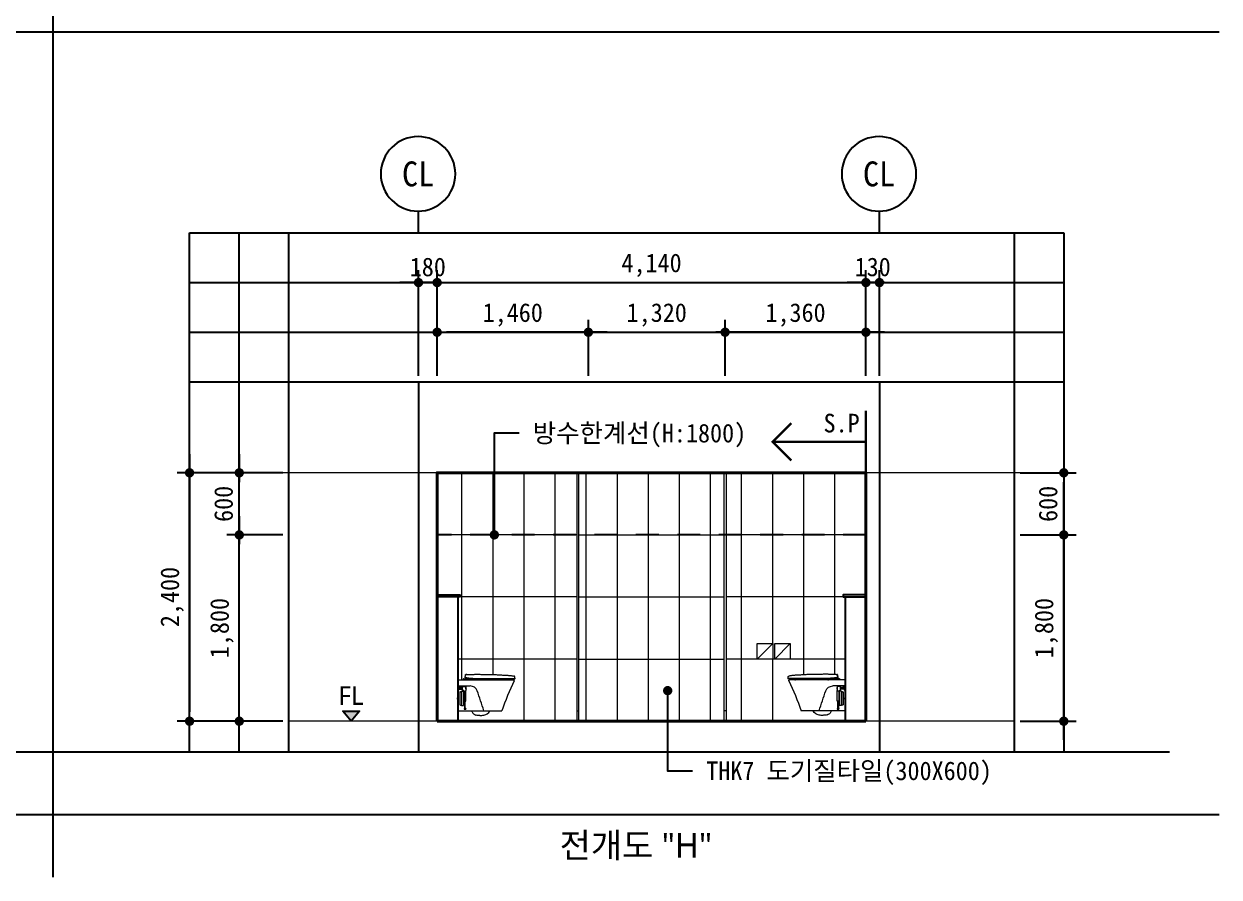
# Model space of a CAD drawing. Header units: millimetres. Extents: x -423835 to -174325, y -1379898 to -1311126.
# Drawn here: x -240090 to -228550, y -1379898 to -1371655 of the extents above; entities that cross this region are included whole.
import ezdxf
from ezdxf.enums import TextEntityAlignment as Align

# ---------------------------------------------------------------- set-up
doc = ezdxf.new("R2010")
doc.units = ezdxf.units.MM
doc.header["$LTSCALE"] = 100
doc.header["$MEASUREMENT"] = 0
doc.header["$PDSIZE"] = -10
doc.linetypes.add('HID', pattern=[2, 1.1, -0.9])
doc.layers.get('0').update_dxf_attribs({"linetype": 'CONTINUOUS'})
doc.layers.get('Defpoints').update_dxf_attribs({"color": 153, "linetype": 'CONTINUOUS'})
for name, color, linetype, lineweight in [('A-AXIS-BUBL', 7, 'CONTINUOUS', 25), ('A-ELEV-LIN1', 2, 'CONTINUOUS', 40), ('A-FLXM-SANI', 6, 'CONTINUOUS', 20), ('A-MKXS-TEXT1', 3, 'CONTINUOUS', 25), ('A-WAXK-PATT', 8, 'CONTINUOUS', 18), ('A-WAXM-CUBI', 6, 'CONTINUOUS', 20), ('A-XXXX-FIN2', 6, 'CONTINUOUS', 20), ('A-XXXX-SYMB', 7, 'CONTINUOUS', 25), ('A-XXXX-TXT2', 3, 'CONTINUOUS', 25)]:
    doc.layers.add(name, color=color, linetype=linetype, lineweight=lineweight)
for name, color, linetype in [('A-DIMS', 7, 'CONTINUOUS'), ('A-MKXS-LEAD', 7, 'CONTINUOUS'), ('AA-AXIS-LINE-1', 1, 'CONTINUOUS'), ('AA-ELE-2', 3, 'CONTINUOUS'), ('IN-F-PAT', 8, 'CONTINUOUS'), ('IN-TEXT-FIN', 3, 'CONTINUOUS'), ('방수', 7, 'HID')]:
    doc.layers.add(name, color=color, linetype=linetype)
doc.layers.add('A-XXXX-NPLT', color=144, linetype='CONTINUOUS', lineweight=0, plot=False)
doc.styles.add('HY울릉도L', font='')
doc.styles.add('돋움체', font='')
doc.styles.add('맑은 고딕', font='malgun.ttf')
doc.styles.add('맑은고딕', font='malgun.ttf')
doc.styles.add('유형1', font='H2GTRM.TTF', dxfattribs={"width": 0.8, "height": 8})
doc.styles.get('HY울릉도L').set_extended_font_data('HYwulM')
doc.styles.get('돋움체').set_extended_font_data('DotumChe')
doc.dimstyles.new('CDIM', dxfattribs={"dimtxt": 3, "dimasz": 1.5, "dimexe": 2, "dimexo": 1, "dimgap": 1, "dimtad": 1, "dimdec": 0, "dimrnd": 0.5, "dimzin": 0, "dimdsep": 32, "dimlunit": 6, "dimtxsty": 'HY울릉도L', "dimblk1": '_CIDOT', "dimblk2": '_CIDOT', "dimsah": 1, "dimcen": 5.5, "dimclrd": 2, "dimclre": 2, "dimclrt": 7, "dimadec": 0, "dimazin": 0, "dimtfac": 1, "dimtdec": 0, "dimtix": 1, "dimtmove": 2, "dimatfit": 1, "dimldrblk": '_CIDOT', "dimfxl": 1, "dimtolj": 1, "dimtzin": 0, "dimlwd": -1, "dimarcsym": 0})

# ---------------------------------------------------------------- blocks, each defined once
blk = doc.blocks.new('A$C028158C4')
at = {"layer": 'A-AXIS-BUBL', "ltscale": 0.2}
blk.add_line((0, 0), (0, 175.2), dxfattribs=at)
blk.add_circle((2.9, 475.4), 300.3, dxfattribs=at)
blk = doc.blocks.new('_CIDOT')
at = {"color": 0, "linetype": 'ByBlock'}
blk.add_line((2, 0), (-1, 0), dxfattribs=at)
at = {"color": 0, "linetype": 'ByBlock', "const_width": 0.5}
blk.add_lwpolyline([(-0.25, 0, 1), (0.25, 0, 1)], format="xyb", close=True, dxfattribs=at)
blk = doc.blocks.new('*D758')
at = {"layer": 'A-DIMS', "lineweight": -2, "transparency": 16777216}
for p, q in [((-237590, -1375992), (-238610, -1375992)), ((-237590, -1378392), (-238610, -1378392))]:
    blk.add_line(p, q, dxfattribs=at)
at = {"layer": 'A-DIMS', "transparency": 16777216}
blk.add_line((-238490, -1376082), (-238490, -1378302), dxfattribs=at)
at = {"layer": 'Defpoints', "color": 0, "transparency": 16777216}
for p in [(-237530, -1375992), (-238490, -1378392), (-237530, -1378392)]:
    blk.add_point(p, dxfattribs=at)
at = {"layer": 'A-DIMS', "transparency": 16777216, "xscale": 90, "yscale": 90, "zscale": 90}
for p, rotation in [((-238490, -1375992), 90), ((-238490, -1378392), 270)]:
    blk.add_blockref('_CIDOT', p, dxfattribs=dict(at, rotation=rotation))
at = {"layer": 'A-DIMS', "color": 3, "transparency": 16777216, "insert": (-238658, -1377192), "char_height": 180, "attachment_point": 5, "rotation": 90, "style": '돋움체'}
blk.add_mtext('\\A1;2,400', dxfattribs=at)
blk = doc.blocks.new('*D759')
at = {"layer": 'A-DIMS', "lineweight": -2, "transparency": 16777216}
for p, q in [((-230470, -1376592), (-229930, -1376592)), ((-230470, -1378392), (-229930, -1378392))]:
    blk.add_line(p, q, dxfattribs=at)
at = {"layer": 'A-DIMS', "transparency": 16777216}
blk.add_line((-230050, -1378302), (-230050, -1376682), dxfattribs=at)
at = {"layer": 'Defpoints', "color": 0, "transparency": 16777216}
for p in [(-230530, -1376592), (-230050, -1376592), (-230530, -1378392)]:
    blk.add_point(p, dxfattribs=at)
at = {"layer": 'A-DIMS', "transparency": 16777216, "xscale": 90, "yscale": 90, "zscale": 90}
for p, rotation in [((-230050, -1376592), 90), ((-230050, -1378392), 270)]:
    blk.add_blockref('_CIDOT', p, dxfattribs=dict(at, rotation=rotation))
at = {"layer": 'A-DIMS', "color": 3, "transparency": 16777216, "insert": (-230218, -1377492), "char_height": 180, "attachment_point": 5, "rotation": 90, "style": '돋움체'}
blk.add_mtext('\\A1;1,800', dxfattribs=at)
blk = doc.blocks.new('*D760')
at = {"layer": 'A-DIMS', "lineweight": -2, "transparency": 16777216}
for p, q in [((-230470, -1375992), (-229930, -1375992)), ((-230470, -1376592), (-229930, -1376592))]:
    blk.add_line(p, q, dxfattribs=at)
at = {"layer": 'A-DIMS', "transparency": 16777216}
blk.add_line((-230050, -1376502), (-230050, -1376082), dxfattribs=at)
at = {"layer": 'Defpoints', "color": 0, "transparency": 16777216}
for p in [(-230530, -1375992), (-230050, -1375992), (-230530, -1376592)]:
    blk.add_point(p, dxfattribs=at)
at = {"layer": 'A-DIMS', "transparency": 16777216, "xscale": 90, "yscale": 90, "zscale": 90}
for p, rotation in [((-230050, -1375992), 90), ((-230050, -1376592), 270)]:
    blk.add_blockref('_CIDOT', p, dxfattribs=dict(at, rotation=rotation))
at = {"layer": 'A-DIMS', "color": 3, "transparency": 16777216, "insert": (-230201, -1376292), "char_height": 180, "attachment_point": 5, "rotation": 90, "style": '돋움체'}
blk.add_mtext('\\A1;600', dxfattribs=at)
blk = doc.blocks.new('*D761')
at = {"layer": 'A-DIMS', "lineweight": -2, "transparency": 16777216}
for p, q in [((-237590, -1376592), (-238130, -1376592)), ((-237590, -1378392), (-238130, -1378392))]:
    blk.add_line(p, q, dxfattribs=at)
at = {"layer": 'A-DIMS', "transparency": 16777216}
blk.add_line((-238010, -1378302), (-238010, -1376682), dxfattribs=at)
at = {"layer": 'Defpoints', "color": 0, "transparency": 16777216}
for p in [(-238010, -1376592), (-237530, -1376592), (-237530, -1378392)]:
    blk.add_point(p, dxfattribs=at)
at = {"layer": 'A-DIMS', "transparency": 16777216, "xscale": 90, "yscale": 90, "zscale": 90}
for p, rotation in [((-238010, -1376592), 90), ((-238010, -1378392), 270)]:
    blk.add_blockref('_CIDOT', p, dxfattribs=dict(at, rotation=rotation))
at = {"layer": 'A-DIMS', "color": 3, "transparency": 16777216, "insert": (-238178, -1377492), "char_height": 180, "attachment_point": 5, "rotation": 90, "style": '돋움체'}
blk.add_mtext('\\A1;1,800', dxfattribs=at)
blk = doc.blocks.new('*D762')
at = {"layer": 'A-DIMS', "lineweight": -2, "transparency": 16777216}
for p, q in [((-237590, -1375992), (-238130, -1375992)), ((-237590, -1376592), (-238130, -1376592))]:
    blk.add_line(p, q, dxfattribs=at)
at = {"layer": 'A-DIMS', "transparency": 16777216}
blk.add_line((-238010, -1376502), (-238010, -1376082), dxfattribs=at)
at = {"layer": 'Defpoints', "color": 0, "transparency": 16777216}
for p in [(-238010, -1375992), (-237530, -1375992), (-237530, -1376592)]:
    blk.add_point(p, dxfattribs=at)
at = {"layer": 'A-DIMS', "transparency": 16777216, "xscale": 90, "yscale": 90, "zscale": 90}
for p, rotation in [((-238010, -1375992), 90), ((-238010, -1376592), 270)]:
    blk.add_blockref('_CIDOT', p, dxfattribs=dict(at, rotation=rotation))
at = {"layer": 'A-DIMS', "color": 3, "transparency": 16777216, "insert": (-238161, -1376292), "char_height": 180, "attachment_point": 5, "rotation": 90, "style": '돋움체'}
blk.add_mtext('\\A1;600', dxfattribs=at)
blk = doc.blocks.new('*D763')
at = {"layer": 'A-DIMS', "lineweight": -2, "transparency": 16777216}
for p, q in [((-236100, -1375054), (-236100, -1374034)), ((-231960, -1375054), (-231960, -1374034))]:
    blk.add_line(p, q, dxfattribs=at)
at = {"layer": 'A-DIMS', "transparency": 16777216}
blk.add_line((-236010, -1374154), (-232050, -1374154), dxfattribs=at)
at = {"layer": 'Defpoints', "color": 0, "transparency": 16777216}
for p in [(-231960, -1374154), (-236100, -1375114), (-231960, -1375114)]:
    blk.add_point(p, dxfattribs=at)
at = {"layer": 'A-DIMS', "transparency": 16777216, "xscale": 90, "yscale": 90, "zscale": 90, "rotation": 180}
blk.add_blockref('_CIDOT', (-236100, -1374154), dxfattribs=at)
at = {"layer": 'A-DIMS', "transparency": 16777216, "xscale": 90, "yscale": 90, "zscale": 90}
blk.add_blockref('_CIDOT', (-231960, -1374154), dxfattribs=at)
at = {"layer": 'A-DIMS', "color": 3, "transparency": 16777216, "insert": (-234030, -1373987), "char_height": 180, "attachment_point": 5, "style": '돋움체'}
blk.add_mtext('\\A1;4,140', dxfattribs=at)
blk = doc.blocks.new('*D764')
at = {"layer": 'A-DIMS', "lineweight": -2, "transparency": 16777216}
for p, q in [((-236280, -1375054), (-236280, -1374034)), ((-236100, -1375054), (-236100, -1374034))]:
    blk.add_line(p, q, dxfattribs=at)
at = {"layer": 'A-DIMS', "transparency": 16777216}
for p, q in [((-236370, -1374154), (-236460, -1374154)), ((-236280, -1374154), (-236100, -1374154)), ((-236010, -1374154), (-235920, -1374154))]:
    blk.add_line(p, q, dxfattribs=at)
at = {"layer": 'Defpoints', "color": 0, "transparency": 16777216}
for p in [(-236100, -1374154), (-236280, -1375114), (-236100, -1375114)]:
    blk.add_point(p, dxfattribs=at)
at = {"layer": 'A-DIMS', "transparency": 16777216, "xscale": 90, "yscale": 90, "zscale": 90}
blk.add_blockref('_CIDOT', (-236280, -1374154), dxfattribs=at)
at = {"layer": 'A-DIMS', "transparency": 16777216, "xscale": 90, "yscale": 90, "zscale": 90, "rotation": 180}
blk.add_blockref('_CIDOT', (-236100, -1374154), dxfattribs=at)
at = {"layer": 'A-DIMS', "color": 3, "transparency": 16777216, "insert": (-236190, -1374004), "char_height": 180, "attachment_point": 5, "style": '돋움체'}
blk.add_mtext('\\A1;180', dxfattribs=at)
blk = doc.blocks.new('*D765')
at = {"layer": 'A-DIMS', "lineweight": -2, "transparency": 16777216}
for p, q in [((-231960, -1375054), (-231960, -1374034)), ((-231830, -1375054), (-231830, -1374034))]:
    blk.add_line(p, q, dxfattribs=at)
at = {"layer": 'A-DIMS', "transparency": 16777216}
for p, q in [((-232050, -1374154), (-232140, -1374154)), ((-231960, -1374154), (-231830, -1374154)), ((-231740, -1374154), (-231650, -1374154))]:
    blk.add_line(p, q, dxfattribs=at)
at = {"layer": 'Defpoints', "color": 0, "transparency": 16777216}
for p in [(-231830, -1374154), (-231960, -1375114), (-231830, -1375114)]:
    blk.add_point(p, dxfattribs=at)
at = {"layer": 'A-DIMS', "transparency": 16777216, "xscale": 90, "yscale": 90, "zscale": 90}
blk.add_blockref('_CIDOT', (-231960, -1374154), dxfattribs=at)
at = {"layer": 'A-DIMS', "transparency": 16777216, "xscale": 90, "yscale": 90, "zscale": 90, "rotation": 180}
blk.add_blockref('_CIDOT', (-231830, -1374154), dxfattribs=at)
at = {"layer": 'A-DIMS', "color": 3, "transparency": 16777216, "insert": (-231895, -1374004), "char_height": 180, "attachment_point": 5, "style": '돋움체'}
blk.add_mtext('\\A1;130', dxfattribs=at)
blk = doc.blocks.new('위생기구2')
at = {"layer": 'A-FLXM-SANI'}
for p, q in [((200, 393), (200, 110)), ((207, 400), (738, 400)), ((252, 407), (252, 400)), ((252, 400), (297, 400)), ((254, 409), (281, 409)), ((270, 425), (270, 426)), ((270, 423), (270, 422)), ((281, 411), (281, 409)), ((281, 409), (294, 409)), ((289, 409), (289, 411)), ((291, 412), (299, 412)), ((297, 400), (297, 407)), ((305, 411), (302, 411)), ((367, 400), (364, 400)), ((684, 400), (680, 400)), ((744, 405), (741, 405)), ((748, 410), (750, 410)), ((752, 411), (749, 432)), ((207, 339), (200, 340)), ((200, 340), (320, 340)), ((207, 301), (200, 301)), ((206, 331), (206, 335)), ((206, 311), (206, 329)), ((206, 309), (206, 305)), ((209, 338), (208, 338)), ((208, 336), (208, 338)), ((208, 336), (208, 334)), ((208, 304), (208, 306)), ((208, 304), (208, 303)), ((209, 303), (208, 303)), ((209, 331), (209, 338)), ((209, 337), (209, 303)), ((239, 330), (209, 333)), ((209, 329), (209, 323)), ((209, 323), (209, 317)), ((209, 317), (209, 323)), ((209, 317), (209, 311)), ((209, 307), (239, 310)), ((209, 309), (209, 303)), ((230, 328), (216, 328)), ((216, 326), (216, 328)), ((216, 312), (216, 314)), ((216, 312), (230, 312)), ((218, 277), (218, 163)), ((226, 285), (235, 285)), ((235, 288), (235, 152)), ((235, 263), (235, 177)), ((237, 290), (253, 290)), ((244, 330), (239, 330)), ((239, 330), (239, 327)), ((239, 327), (239, 313)), ((239, 313), (239, 310)), ((239, 310), (244, 310)), ((244, 297), (244, 335)), ((244, 335), (277, 335)), ((258, 297), (244, 297)), ((255, 288), (255, 152)), ((258, 297), (258, 293)), ((258, 293), (258, 291)), ((258, 291), (279, 291)), ((261, 291), (261, 193)), ((261, 291), (262, 291)), ((262, 291), (279, 291)), ((274, 291), (276, 291)), ((276, 193), (276, 291)), ((277, 335), (277, 328)), ((277, 328), (277, 297)), ((279, 326), (277, 327)), ((277, 313), (279, 315)), ((277, 312), (281, 312)), ((281, 309), (277, 309)), ((279, 297), (277, 297)), ((277, 297), (277, 297)), ((279, 315), (279, 326)), ((279, 291), (279, 297)), ((281, 312), (281, 311)), ((281, 312), (281, 312)), ((281, 311), (281, 309)), ((226, 155), (235, 155)), ((237, 150), (253, 150)), ((261, 193), (276, 193)), ((261, 121), (261, 121)), ((261, 121), (261, 116)), ((261, 121), (264, 121)), ((261, 116), (262, 115)), ((264, 193), (264, 121)), ((264, 121), (264, 116)), ((264, 121), (264, 121)), ((265, 121), (264, 121)), ((265, 121), (271, 121)), ((271, 121), (272, 121)), ((271, 121), (271, 116)), ((271, 121), (271, 121)), ((272, 121), (271, 121)), ((272, 121), (272, 193)), ((272, 121), (275, 121)), ((274, 115), (275, 116)), ((275, 121), (276, 121)), ((276, 121), (275, 121)), ((275, 121), (275, 121)), ((276, 116), (275, 116)), ((276, 121), (276, 116)), ((210, 100), (625, 100)), ((268, 115), (262, 115)), ((274, 115), (268, 115)), ((413, 55), (411, 57))]:
    blk.add_line(p, q, dxfattribs=at)
for centre, radius, start, end in [((207, 393), 7, 90, 180), ((254, 407), 2.5, 90, 180), ((285, 426), 15.1, 160.0217, 178.601), ((406, 394), 142, 157.467, 158.0475), ((294, 407), 2.5, 360, 90), ((348, 603), 195, 261.3311, 263.4426), ((430, 412), 10.7, 209.672, 269.0693), ((436, 412), 10.7, 269.4901, 330.8234), ((599, 411), 10.6, 204.0641, 270.1585), ((609, 411), 10.5, 269.9944, 335.5834), ((3455, -895), 3000, 154.6385, 160.6304), ((738, 393), 7, 334.6385, 90), ((207, 337), 2, 0, 83.6598), ((207, 303), 2, 276.3402, 0), ((226, 277), 8, 90, 180), ((237, 288), 2, 90, 180), ((253, 288), 2, 0, 90), ((320, 269), 71, 19.9807, 90), ((-2432, -732), 3000, 16.0982, 19.9807), ((226, 163), 8, 180, 270), ((237, 152), 2, 180, 270), ((253, 152), 2, 270, 0), ((210, 110), 10, 180, 270), ((-24, -60), 392, 22.3191, 24.0258), ((383, 107), 48, 202.3191, 260.4462), ((413, 285), 228, 260.4462, 269.4914), ((413, 285), 230, 270, 279.4889), ((438, 137), 80, 279.4889, 332.4106)]:
    blk.add_arc(centre, radius, start, end, dxfattribs=at)
for centre, major_axis, start_param, end_param in [((292, 320), (297, -12), 1.857424, 1.864448), ((273, 320), (297, 12), 1.788169, 1.798529), ((273, 320), (297, -12), 4.484656, 4.495016)]:
    blk.add_ellipse(centre, major_axis=major_axis, ratio=0.039223, start_param=start_param, end_param=end_param, dxfattribs=at)
at = {"layer": 'A-FLXM-SANI', "extrusion": (0, 0, -1)}
blk.add_ellipse((292, 320), major_axis=(297, 12), ratio=0.039223, start_param=1.857424, end_param=1.864448, dxfattribs=at)
at = {"layer": 'A-FLXM-SANI'}
for points, degree in [([(270, 426), (270, 426)], 1), ([(270, 426), (270, 426), (270, 426), (270, 426)], 3), ([(270, 423), (270, 425)], 1), ([(271, 431), (271, 432)], 1), ([(271, 421), (271, 420)], 1), ([(272, 423), (272, 423)], 1), ([(281, 411), (280, 411), (280, 411), (279, 412)], 3), ([(279, 412), (279, 412)], 1), ([(288, 411), (289, 411)], 1), ([(289, 411), (289, 411)], 1), ([(312, 411), (311, 411)], 1), ([(316, 410), (312, 411)], 1), ([(319, 410), (316, 410)], 1), ([(316, 410), (316, 410)], 1), ([(362, 402), (362, 402)], 1), ([(430, 401), (436, 401)], 1), ([(599, 400), (609, 400)], 1), ([(684, 400), (684, 400)], 1), ([(745, 406), (744, 410)], 1), ([(745, 406), (745, 406)], 1), ([(745, 406), (745, 406)], 1), ([(750, 410), (751, 410)], 1), ([(206, 331), (217, 329), (227, 328), (237, 327)], 3), ([(237, 313), (227, 312), (217, 311), (206, 309)], 3), ([(237, 328), (228, 329), (219, 330), (209, 331)], 3), ([(209, 326), (219, 326), (228, 326), (237, 325)], 3), ([(237, 315), (228, 314), (219, 314), (209, 314)], 3), ([(209, 309), (219, 310), (228, 311), (237, 312)], 3)]:
    blk.add_open_spline(points, degree=degree, dxfattribs=at)
for points, knots in [([(271, 419), (271, 420), (271, 421), (270, 422), (270, 423), (270, 423)], [0, 0, 0, 0, 0.3700529, 0.7019207, 1, 1, 1, 1]), ([(271, 432), (271, 433), (272, 435), (273, 438), (274, 440)], [0.3966766, 0.3966766, 0.3966766, 0.3966766, 0.4995125, 1, 1, 1, 1]), ([(272, 423), (271, 423), (271, 423), (271, 423), (271, 423), (271, 422), (271, 422), (271, 421), (271, 421)], [0, 0, 0, 0, 0.18459, 0.241902, 0.275569, 0.526076, 0.773628, 1, 1, 1, 1]), ([(279, 412), (278, 412), (277, 413), (275, 414), (273, 416), (273, 417), (272, 418), (271, 419), (271, 419)], [0, 0, 0, 0, 0.242171, 0.47985, 0.612089, 0.734275, 0.870447, 1, 1, 1, 1]), ([(272, 423), (272, 423), (273, 423), (274, 423), (275, 423), (276, 422), (278, 422), (279, 422), (280, 422), (282, 421), (283, 421), (284, 421), (286, 420), (289, 420), (293, 419), (297, 418), (301, 418), (306, 417), (311, 417), (316, 416), (320, 416), (323, 415), (324, 415)], [0, 0, 0, 0, 0.038415, 0.080237, 0.115789, 0.152261, 0.201926, 0.239706, 0.271286, 0.296594, 0.32824, 0.357618, 0.384708, 0.465477, 0.537704, 0.603102, 0.664392, 0.747724, 0.826007, 0.891661, 0.946891, 1, 1, 1, 1]), ([(274, 447), (274, 447), (274, 447), (274, 447), (274, 445), (274, 443), (274, 442), (274, 442)], [0, 0, 0, 0, 0.049989, 0.349324, 0.674373, 0.83719, 1, 1, 1, 1]), ([(274, 442), (274, 442), (274, 441), (274, 441), (274, 441), (274, 440), (274, 440), (274, 440)], [0, 0, 0, 0, 0.209175, 0.417993, 0.636294, 0.87499, 1, 1, 1, 1]), ([(274, 442), (274, 442), (274, 441), (274, 441), (274, 441), (274, 440), (274, 440), (274, 440)], [0, 0, 0, 0, 0.209176, 0.417993, 0.636294, 0.87499, 1, 1, 1, 1]), ([(275, 448), (275, 449), (275, 450), (276, 451), (278, 451), (279, 451), (279, 451)], [0, 0, 0, 0, 0.244555, 0.499864, 0.75521, 1, 1, 1, 1]), ([(288, 452), (285, 452), (283, 451), (280, 451), (279, 451)], [0, 0, 0, 0, 0.9020217, 1, 1, 1, 1]), ([(288, 452), (285, 452), (283, 451), (280, 451), (279, 451)], [0, 0, 0, 0, 0.901946, 1, 1, 1, 1]), ([(279, 451), (279, 451), (279, 451), (279, 451), (279, 451)], [0, 0, 0, 0, 0.73967, 1, 1, 1, 1]), ([(297, 417), (297, 417), (297, 417), (296, 416), (295, 414), (293, 413), (291, 412), (288, 411), (285, 411), (283, 411), (281, 411), (281, 411)], [0, 0, 0, 0, 0.008082, 0.1059935, 0.1997479, 0.2883577, 0.4410294, 0.5905053, 0.7354589, 0.8668734, 0.9107547, 0.9107547, 0.9107547, 0.9107547]), ([(288, 452), (293, 452), (305, 452), (326, 452), (347, 452), (365, 453), (380, 453), (396, 453), (414, 453), (435, 452), (457, 452), (479, 452), (500, 451), (521, 451), (542, 450), (561, 450), (579, 449), (597, 448), (614, 447), (631, 446), (645, 445), (659, 445), (672, 444), (684, 443), (695, 442), (705, 441), (716, 440), (726, 438), (735, 437), (742, 436), (745, 436)], [0, 0, 0, 0, 0.031422, 0.082545, 0.135293, 0.167494, 0.200707, 0.235679, 0.273433, 0.320822, 0.369329, 0.417284, 0.463993, 0.510638, 0.557261, 0.596443, 0.635577, 0.675542, 0.716978, 0.749622, 0.781551, 0.812031, 0.84033, 0.866341, 0.890645, 0.913919, 0.936311, 0.958008, 0.979178, 1, 1, 1, 1]), ([(289, 411), (290, 411), (292, 411), (295, 411), (299, 411), (301, 411), (302, 411)], [0, 0, 0, 0, 0.206278, 0.441134, 0.705629, 1, 1, 1, 1]), ([(299, 412), (299, 412), (300, 412), (301, 412), (301, 412), (302, 412), (302, 412)], [0, 0, 0, 0, 0.250658, 0.500976, 0.750737, 1, 1, 1, 1]), ([(302, 412), (302, 412), (302, 412), (304, 412), (307, 412), (309, 412), (310, 412)], [0, 0, 0, 0, 0.250004, 0.499997, 0.749999, 1, 1, 1, 1]), ([(305, 411), (305, 411), (306, 411), (307, 411), (309, 411), (310, 411), (311, 411)], [0, 0, 0, 0, 0.250079, 0.500138, 0.750106, 1, 1, 1, 1]), ([(310, 412), (311, 412), (313, 412), (314, 412), (315, 412)], [0, 0, 0, 0, 0.49988, 1, 1, 1, 1]), ([(315, 412), (317, 412), (320, 411), (324, 411), (330, 410), (335, 409), (342, 409), (348, 408), (356, 408), (364, 407), (372, 407), (381, 407), (386, 406), (389, 406)], [0, 0, 0, 0, 0.083561, 0.167103, 0.250634, 0.334156, 0.41767, 0.501175, 0.601354, 0.701533, 0.801194, 0.900597, 1, 1, 1, 1]), ([(324, 415), (330, 415), (343, 414), (362, 413), (382, 412), (401, 412), (420, 411), (433, 411), (440, 411)], [0, 0, 0, 0, 0.166639, 0.333309, 0.49999, 0.666698, 0.833429, 1, 1, 1, 1]), ([(326, 409), (327, 409), (328, 409), (330, 408), (332, 408), (334, 408), (336, 408), (338, 407), (340, 407), (342, 407), (344, 407), (345, 407), (346, 407), (346, 407)], [0, 0, 0, 0, 0.105908, 0.228731, 0.351693, 0.443407, 0.53485, 0.626107, 0.717264, 0.808407, 0.899623, 0.990998, 1, 1, 1, 1]), ([(346, 407), (347, 407), (349, 406), (352, 406), (355, 406), (357, 406), (359, 406), (360, 406), (361, 406)], [0, 0, 0, 0, 0.1920267, 0.4034846, 0.6148762, 0.7634617, 0.9121372, 0.9982444, 0.9982444, 0.9982444, 0.9982444]), ([(361, 406), (361, 405), (362, 404), (362, 403), (362, 402)], [0.1186763, 0.1186763, 0.1186763, 0.1186763, 0.3484213, 1, 1, 1, 1]), ([(364, 400), (364, 400), (364, 400), (363, 400), (362, 401), (362, 402), (362, 402), (362, 402)], [0, 0, 0, 0, 0.231192, 0.46999, 0.708788, 0.947586, 1, 1, 1, 1]), ([(367, 400), (367, 400), (367, 400), (367, 400), (368, 400), (368, 400), (369, 400), (370, 400), (372, 400), (374, 400), (376, 400), (378, 400), (380, 400), (383, 400), (387, 400), (390, 400), (394, 400), (398, 400), (401, 400), (404, 400), (407, 400), (411, 400), (414, 400), (418, 400), (423, 400), (428, 400), (434, 400), (439, 400), (444, 400), (449, 400), (455, 400), (460, 400), (465, 400), (471, 400), (476, 400), (480, 400), (485, 400), (489, 400), (494, 400), (499, 400), (504, 400), (509, 400), (515, 400), (522, 400), (528, 400), (536, 400), (543, 400), (550, 400), (557, 400), (563, 400), (568, 400), (572, 400), (574, 400), (577, 400), (580, 400), (582, 400), (585, 400), (589, 400), (593, 400), (596, 400), (600, 400), (604, 400), (607, 400), (610, 400), (613, 400), (615, 400), (618, 400), (620, 400), (623, 400), (625, 400), (627, 400), (629, 400), (632, 400), (634, 400), (637, 400), (639, 400), (641, 400), (644, 400), (646, 400), (649, 400), (652, 400), (656, 400), (659, 400), (662, 400), (666, 400), (669, 400), (673, 400), (677, 400), (679, 400), (680, 400), (680, 400)], [0, 0, 0, 0, 0.012089, 0.024116, 0.026051, 0.036104, 0.049863, 0.065328, 0.080531, 0.09562, 0.106896, 0.118072, 0.130338, 0.144211, 0.158112, 0.173251, 0.188207, 0.200196, 0.212267, 0.221979, 0.231642, 0.241271, 0.250882, 0.262343, 0.273834, 0.289419, 0.305026, 0.318404, 0.33193, 0.344754, 0.357135, 0.369495, 0.385134, 0.397339, 0.409419, 0.420897, 0.432432, 0.443891, 0.453188, 0.466301, 0.479073, 0.491508, 0.506414, 0.522181, 0.539302, 0.556839, 0.575914, 0.594306, 0.610335, 0.625857, 0.641355, 0.64801, 0.654678, 0.661359, 0.668053, 0.674761, 0.681483, 0.692078, 0.702712, 0.711487, 0.722177, 0.732078, 0.740677, 0.749938, 0.754266, 0.760854, 0.769511, 0.775051, 0.781745, 0.789142, 0.794591, 0.800012, 0.805403, 0.814281, 0.823152, 0.827773, 0.832468, 0.840518, 0.848239, 0.856895, 0.866126, 0.876264, 0.886387, 0.897461, 0.909206, 0.926483, 0.944867, 0.965006, 0.985213, 1, 1, 1, 1]), ([(389, 406), (396, 406), (411, 406), (433, 406), (455, 406), (477, 406), (498, 406), (518, 406), (536, 406), (554, 406), (572, 406), (590, 406), (607, 406), (624, 406), (641, 406), (656, 406), (669, 406), (680, 406), (691, 406), (701, 406), (709, 406), (716, 406), (723, 406), (729, 406), (734, 406), (737, 406), (740, 406), (742, 406), (744, 406), (744, 406), (744, 406)], [0, 0, 0, 0, 0.051865, 0.103733, 0.155604, 0.207472, 0.259335, 0.302554, 0.345771, 0.388987, 0.432199, 0.475409, 0.518616, 0.561824, 0.605037, 0.648246, 0.680648, 0.713047, 0.745441, 0.777833, 0.803748, 0.829666, 0.85558, 0.881487, 0.907389, 0.928974, 0.950558, 0.972143, 0.993731, 1, 1, 1, 1]), ([(440, 411), (448, 411), (465, 411), (490, 411), (515, 411), (537, 411), (556, 411), (573, 411), (589, 411), (605, 411), (620, 411), (635, 411), (650, 411), (665, 411), (678, 411), (689, 411), (699, 411), (708, 411), (716, 411), (724, 411), (731, 411), (738, 411), (743, 411), (746, 411), (749, 411), (750, 411), (751, 411), (751, 411), (751, 411)], [0, 0, 0, 0, 0.063054, 0.126074, 0.189081, 0.252091, 0.294096, 0.336093, 0.378096, 0.420088, 0.462061, 0.50406, 0.546075, 0.588059, 0.630048, 0.661552, 0.693034, 0.724499, 0.75598, 0.787482, 0.818954, 0.850394, 0.881849, 0.907022, 0.932224, 0.957471, 0.982735, 1, 1, 1, 1]), ([(686, 402), (686, 402), (686, 401), (686, 401), (685, 400), (685, 400), (684, 400), (684, 400)], [0, 0, 0, 0, 0.056582, 0.308885, 0.561194, 0.813503, 1, 1, 1, 1]), ([(686, 402), (687, 402), (687, 404), (688, 405), (688, 405)], [0, 0, 0, 0, 0.5547107, 0.9107582, 0.9107582, 0.9107582, 0.9107582]), ([(741, 405), (741, 405), (740, 405), (739, 405), (737, 405), (734, 405), (731, 405), (727, 405), (722, 405), (716, 405), (709, 405), (702, 405), (696, 405), (691, 405), (689, 405), (688, 405), (688, 405)], [0, 0, 0, 0, 0.0746564, 0.1537644, 0.2301422, 0.3037144, 0.3778616, 0.4556533, 0.5383175, 0.6360709, 0.7358126, 0.8305941, 0.9192424, 0.9582061, 0.9956664, 0.9984674, 0.9984674, 0.9984674, 0.9984674]), ([(744, 410), (745, 410), (746, 410), (747, 410), (748, 410), (748, 410), (748, 410)], [0.0072079, 0.0072079, 0.0072079, 0.0072079, 0.1517469, 0.508275, 0.8751516, 1, 1, 1, 1]), ([(744, 405), (744, 405), (744, 405), (744, 405), (745, 405), (745, 405), (745, 405), (745, 406), (745, 406), (745, 406), (745, 406)], [0, 0, 0, 0, 0.142409, 0.280934, 0.412564, 0.535139, 0.657714, 0.789333, 0.927864, 1, 1, 1, 1]), ([(744, 406), (744, 406), (745, 406), (745, 406), (745, 406)], [0, 0, 0, 0, 0.743125, 1, 1, 1, 1]), ([(749, 432), (749, 432), (749, 433), (748, 435), (746, 436), (745, 436), (745, 436)], [0, 0, 0, 0, 0.2431724, 0.5000025, 0.7568309, 1, 1, 1, 1]), ([(745, 406), (745, 406), (745, 406), (745, 406), (745, 406)], [0, 0, 0, 0, 0.500517, 1, 1, 1, 1]), ([(751, 410), (751, 410), (751, 410), (751, 410), (751, 410), (751, 410), (751, 410), (751, 411), (752, 411), (752, 411), (752, 411)], [0, 0, 0, 0, 0.132215, 0.261358, 0.384642, 0.500011, 0.615367, 0.738646, 0.867792, 1, 1, 1, 1]), ([(239, 327), (239, 327), (239, 327), (239, 327), (239, 327), (239, 328), (239, 328), (239, 328), (239, 328), (239, 328), (238, 328), (238, 328), (238, 328), (238, 328), (238, 328), (237, 328)], [0, 0, 0, 0, 0.125, 0.125, 0.25, 0.25, 0.5, 0.5, 0.625, 0.625, 0.75, 0.75, 0.875, 0.875, 1, 1, 1, 1]), ([(237, 325), (238, 325), (238, 325), (238, 326), (238, 326), (238, 326), (239, 326), (239, 326), (239, 326), (239, 326), (239, 326), (239, 326), (239, 327), (239, 327), (239, 327), (239, 327)], [0, 0, 0, 0, 0.125, 0.125, 0.25, 0.25, 0.375, 0.375, 0.5, 0.5, 0.75, 0.75, 0.875, 0.875, 1, 1, 1, 1]), ([(237, 327), (238, 327), (238, 327), (239, 327), (239, 327), (239, 326), (239, 326)], [0, 0, 0, 0, 0.2764339, 0.5529257, 0.8310133, 1, 1, 1, 1]), ([(239, 313), (239, 313), (239, 313), (239, 313), (239, 314), (239, 314), (239, 314), (239, 314), (239, 314), (239, 314), (238, 314), (238, 314), (238, 315), (238, 315), (238, 315), (237, 315)], [0, 0, 0, 0, 0.125, 0.125, 0.25, 0.25, 0.5, 0.5, 0.625, 0.625, 0.75, 0.75, 0.875, 0.875, 1, 1, 1, 1]), ([(239, 314), (239, 314), (239, 313), (239, 313), (238, 313), (238, 313), (238, 313), (237, 313)], [0, 0, 0, 0, 0.022463, 0.309103, 0.597859, 0.8837, 1, 1, 1, 1]), ([(237, 312), (238, 312), (238, 312), (238, 312), (238, 312), (238, 312), (239, 312), (239, 312), (239, 312), (239, 312), (239, 312), (239, 313), (239, 313), (239, 313), (239, 313), (239, 313)], [0, 0, 0, 0, 0.125, 0.125, 0.25, 0.25, 0.375, 0.375, 0.5, 0.5, 0.75, 0.75, 0.875, 0.875, 1, 1, 1, 1]), ([(261, 116), (261, 116), (262, 115), (262, 115), (263, 116), (264, 116), (264, 116)], [0, 0, 0, 0, 0.2646023, 0.5349423, 0.7653402, 1, 1, 1, 1]), ([(264, 121), (264, 121), (264, 121), (264, 121), (265, 121)], [0, 0, 0, 0, 0.509657, 1, 1, 1, 1]), ([(264, 116), (264, 116), (265, 116), (267, 115), (269, 115), (270, 116), (271, 116), (271, 116)], [0, 0, 0, 0, 0.1943243, 0.390582, 0.6431889, 0.902621, 1, 1, 1, 1]), ([(271, 116), (272, 116), (273, 115), (274, 115), (275, 116), (275, 116), (276, 116)], [0, 0, 0, 0, 0.264602, 0.534942, 0.76534, 1, 1, 1, 1])]:
    blk.add_open_spline(points, degree=3, knots=knots, dxfattribs=at)
blk.add_point((751, 411), dxfattribs=at)
at = {"layer": 'Defpoints'}
for p, q in [((207, 220), (193, 220)), ((200, 213), (200, 227))]:
    blk.add_line(p, q, dxfattribs=at)
at = {"layer": 'Defpoints', "insert": (211, 210), "char_height": 1.88, "attachment_point": 5, "style": '유형1'}
blk.add_mtext_dynamic_manual_height_columns('\\A1;TOTO CW-822NJ', width=45.58, gutter_width=6.25, heights=[0], dxfattribs=at)
blk = doc.blocks.new('*D978')
at = {"layer": 'A-DIMS', "lineweight": -2, "transparency": 16777216}
for p, q in [((-236100, -1375054), (-236100, -1374514)), ((-234640, -1375054), (-234640, -1374514))]:
    blk.add_line(p, q, dxfattribs=at)
at = {"layer": 'A-DIMS', "transparency": 16777216}
blk.add_line((-234730, -1374634), (-236010, -1374634), dxfattribs=at)
at = {"layer": 'Defpoints', "color": 0, "transparency": 16777216}
for p in [(-236100, -1374634), (-236100, -1375114), (-234640, -1375114)]:
    blk.add_point(p, dxfattribs=at)
at = {"layer": 'A-DIMS', "transparency": 16777216, "xscale": 90, "yscale": 90, "zscale": 90, "rotation": 180}
blk.add_blockref('_CIDOT', (-236100, -1374634), dxfattribs=at)
at = {"layer": 'A-DIMS', "transparency": 16777216, "xscale": 90, "yscale": 90, "zscale": 90}
blk.add_blockref('_CIDOT', (-234640, -1374634), dxfattribs=at)
at = {"layer": 'A-DIMS', "color": 3, "transparency": 16777216, "insert": (-235370, -1374467), "char_height": 180, "attachment_point": 5, "style": '돋움체'}
blk.add_mtext('\\A1;1,460', dxfattribs=at)
blk = doc.blocks.new('*D979')
at = {"layer": 'A-DIMS', "lineweight": -2, "transparency": 16777216}
for p, q in [((-234640, -1375054), (-234640, -1374514)), ((-233320, -1375054), (-233320, -1374514))]:
    blk.add_line(p, q, dxfattribs=at)
at = {"layer": 'A-DIMS', "transparency": 16777216}
blk.add_line((-234550, -1374634), (-233410, -1374634), dxfattribs=at)
at = {"layer": 'Defpoints', "color": 0, "transparency": 16777216}
for p in [(-233320, -1374634), (-234640, -1375114), (-233320, -1375114)]:
    blk.add_point(p, dxfattribs=at)
at = {"layer": 'A-DIMS', "transparency": 16777216, "xscale": 90, "yscale": 90, "zscale": 90, "rotation": 180}
blk.add_blockref('_CIDOT', (-234640, -1374634), dxfattribs=at)
at = {"layer": 'A-DIMS', "transparency": 16777216, "xscale": 90, "yscale": 90, "zscale": 90}
blk.add_blockref('_CIDOT', (-233320, -1374634), dxfattribs=at)
at = {"layer": 'A-DIMS', "color": 3, "transparency": 16777216, "insert": (-233980, -1374467), "char_height": 180, "attachment_point": 5, "style": '돋움체'}
blk.add_mtext('\\A1;1,320', dxfattribs=at)
blk = doc.blocks.new('*D980')
at = {"layer": 'A-DIMS', "lineweight": -2, "transparency": 16777216}
for p, q in [((-233320, -1375054), (-233320, -1374514)), ((-231960, -1375054), (-231960, -1374514))]:
    blk.add_line(p, q, dxfattribs=at)
at = {"layer": 'A-DIMS', "transparency": 16777216}
blk.add_line((-232050, -1374634), (-233230, -1374634), dxfattribs=at)
at = {"layer": 'Defpoints', "color": 0, "transparency": 16777216}
for p in [(-233320, -1374634), (-233320, -1375114), (-231960, -1375114)]:
    blk.add_point(p, dxfattribs=at)
at = {"layer": 'A-DIMS', "transparency": 16777216, "xscale": 90, "yscale": 90, "zscale": 90, "rotation": 180}
blk.add_blockref('_CIDOT', (-233320, -1374634), dxfattribs=at)
at = {"layer": 'A-DIMS', "transparency": 16777216, "xscale": 90, "yscale": 90, "zscale": 90}
blk.add_blockref('_CIDOT', (-231960, -1374634), dxfattribs=at)
at = {"layer": 'A-DIMS', "color": 3, "transparency": 16777216, "insert": (-232640, -1374467), "char_height": 180, "attachment_point": 5, "style": '돋움체'}
blk.add_mtext('\\A1;1,360', dxfattribs=at)

msp = doc.modelspace()

# ---------------------------------------------------------------- hatches: boundary and pattern name
at = {"layer": 'A-WAXK-PATT'}
h = msp.add_hatch(dxfattribs=at)
h.set_pattern_fill('벽타일63', color=256, angle=90)
h.set_pattern_definition([(90, (-231960.42, -1378391.64), (-300, 2e-14), []), (180, (-231960.4, -1378391.64), (-7e-14, -600), [])])
h.paths.add_polyline_path([(-233330.4, -1375991.6), (-234730.4, -1375991.6), (-234730.4, -1378391.6), (-233330.4, -1378391.6)])
at = {"layer": 'A-XXXX-SYMB'}
msp.add_hatch(color=256, dxfattribs=at).paths.add_polyline_path([(-236930.9, -1378391.6), (-237011.4, -1378295.6), (-236850.3, -1378295.6)])

# ---------------------------------------------------------------- linework, layer by layer
at = {"color": 3, "ltscale": 2}
for p, q in [((-239811.7, -1346766.1), (-239811.7, -1379898.1)), ((-272635.4, -1371732.1), (-228550.4, -1371732.1)), ((-272635.4, -1379291.6), (-228550.4, -1379291.6))]:
    msp.add_line(p, q, dxfattribs=at)
at = {"layer": 'A-ELEV-LIN1'}
msp.add_line((-231960.4, -1378391.6), (-236100.4, -1378391.6), dxfattribs=at)
msp.add_lwpolyline([(-231960.4, -1378391.6), (-231960.4, -1375991.6), (-236100.4, -1375991.6), (-236100.4, -1378391.6)], dxfattribs=at)
at = {"layer": 'A-FLXM-SANI'}
for p, q in [((-233010.4, -1377791.6), (-232860.4, -1377641.6)), ((-232840.4, -1377791.6), (-232690.4, -1377641.6))]:
    msp.add_line(p, q, dxfattribs=at)
for points in [[(-233010.4, -1377791.6), (-233010.4, -1377641.6), (-232860.4, -1377641.6), (-232860.4, -1377791.6)], [(-232840.4, -1377791.6), (-232840.4, -1377641.6), (-232690.4, -1377641.6), (-232690.4, -1377791.6)]]:
    msp.add_lwpolyline(points, close=True, dxfattribs=at)
at = {"layer": 'A-MKXS-LEAD'}
for points in [[(-235307.9, -1375608.4), (-235547.9, -1375608.4), (-235547.9, -1376591.6)], [(-233634.1, -1378874.9), (-233874.1, -1378874.9), (-233874.1, -1378096.6)]]:
    msp.add_lwpolyline(points, dxfattribs=at)
at = {"layer": 'A-MKXS-LEAD', "const_width": 45}
for points in [[(-235570.4, -1376591.6, 1), (-235525.4, -1376591.6, 1)], [(-233896.6, -1378096.6, -1), (-233851.6, -1378096.6, -1)]]:
    msp.add_lwpolyline(points, format="xyb", close=True, dxfattribs=at)
at = {"layer": 'A-WAXK-PATT', "linetype": 'Continuous'}
for p, q in [((-235860.4, -1377991.6), (-235860.4, -1375991.6)), ((-235560.4, -1377941.3), (-235560.4, -1375991.6)), ((-235260.4, -1378391.6), (-235260.4, -1375991.6)), ((-234960.4, -1378391.6), (-234960.4, -1375991.6)), ((-231960.4, -1375991.6), (-233310.4, -1375991.6)), ((-233160.4, -1378391.6), (-233160.4, -1375991.6)), ((-232860.4, -1377641.6), (-232860.4, -1375991.6)), ((-232560.4, -1377943.7), (-232560.4, -1375991.6)), ((-232260.4, -1377939.8), (-232260.4, -1375991.6)), ((-234750.4, -1376591.6), (-236100.4, -1376591.6)), ((-231960.4, -1376591.6), (-233310.4, -1376591.6)), ((-234750.4, -1377191.6), (-236100.4, -1377191.6)), ((-231960.4, -1377191.6), (-233310.4, -1377191.6)), ((-234750.4, -1377791.6), (-235900.4, -1377791.6)), ((-233010.4, -1377791.6), (-233310.4, -1377791.6)), ((-232860.4, -1378391.6), (-232860.4, -1377791.6)), ((-232840.4, -1377791.6), (-232860.4, -1377791.6)), ((-232160.4, -1377791.6), (-232690.4, -1377791.6)), ((-234750.4, -1378391.6), (-235494.8, -1378391.6))]:
    msp.add_line(p, q, dxfattribs=at)
at = {"layer": 'A-WAXK-PATT'}
msp.add_lwpolyline([(-231960.4, -1378391.6), (-231960.4, -1375991.6)], dxfattribs=at)
at = {"layer": 'A-WAXM-CUBI'}
for p, q in [((-234750.4, -1378291.6), (-234730.4, -1378291.6)), ((-233310.4, -1378291.6), (-233330.4, -1378291.6))]:
    msp.add_line(p, q, dxfattribs=at)
for points in [[(-234750.4, -1375991.6), (-234750.4, -1378391.6), (-234730.4, -1378391.6), (-234730.4, -1375991.6)], [(-233310.4, -1375991.6), (-233310.4, -1378391.6), (-233330.4, -1378391.6), (-233330.4, -1375991.6)]]:
    msp.add_lwpolyline(points, dxfattribs=at)
at = {"layer": 'A-XXXX-FIN2'}
msp.add_line((-230530.4, -1378391.6), (-237530.4, -1378391.6), dxfattribs=at)
at = {"layer": 'A-XXXX-NPLT'}
msp.add_line((-230360.4, -1375991.6), (-238460.4, -1375991.6), dxfattribs=at)
at = {"layer": 'A-XXXX-SYMB'}
msp.add_lwpolyline([(-236930.9, -1378391.6), (-237011.4, -1378295.6), (-236850.3, -1378295.6), (-236930.9, -1378391.6)], dxfattribs=at)
at = {"layer": 'AA-AXIS-LINE-1'}
for p, q in [((-236280.4, -1375113.9), (-236280.4, -1378691.6)), ((-231830.4, -1375113.9), (-231830.4, -1378691.6))]:
    msp.add_line(p, q, dxfattribs=at)
at = {"layer": 'AA-ELE-2'}
for p, q in [((-235900.4, -1377191.6), (-235900.4, -1378391.6)), ((-232160.4, -1377191.6), (-232160.4, -1378391.6))]:
    msp.add_line(p, q, dxfattribs=at)
for points in [[(-236100.4, -1377171.6), (-235880.4, -1377171.6), (-235880.4, -1377191.6), (-236100.4, -1377191.6)], [(-231960.4, -1377171.6), (-232180.4, -1377171.6), (-232180.4, -1377191.6), (-231960.4, -1377191.6)]]:
    msp.add_lwpolyline(points, close=True, dxfattribs=at)
at = {"layer": 'Defpoints'}
for p, q in [((-238490.4, -1378691.6), (-238490.4, -1373673.9)), ((-238490.4, -1373673.9), (-230050.4, -1373673.9)), ((-238010.4, -1378691.6), (-238010.4, -1373673.9)), ((-237530.4, -1378691.6), (-237530.4, -1373673.9)), ((-230530.4, -1373673.9), (-230530.4, -1378691.6)), ((-230050.4, -1373673.9), (-230050.4, -1378691.6)), ((-238490.4, -1374153.9), (-230050.4, -1374153.9)), ((-238490.4, -1374633.9), (-230050.4, -1374633.9)), ((-238490.4, -1375113.9), (-230050.4, -1375113.9)), ((-229030.4, -1378691.6), (-254592.9, -1378691.6))]:
    msp.add_line(p, q, dxfattribs=at)
at = {"layer": 'IN-F-PAT', "color": 2, "const_width": 22.5}
for points in [[(-231960.4, -1375991.6), (-231960.4, -1375391.6)], [(-232680.4, -1375511.6), (-232860.4, -1375691.6), (-232680.4, -1375871.6)], [(-231960.4, -1375691.6), (-232860.4, -1375691.6)]]:
    msp.add_lwpolyline(points, dxfattribs=at)
at = {"layer": '방수', "color": 2, "ltscale": 2}
msp.add_lwpolyline([(-231960.4, -1376591.6), (-236100.4, -1376591.6)], dxfattribs=at)

# ---------------------------------------------------------------- block references
at = {"xscale": -1.198871389330295, "yscale": 1.198871389330295, "zscale": 1.198871389330295}
for p in [(-236280.4, -1373673.9), (-231830.4, -1373673.9)]:
    msp.add_blockref('A$C028158C4', p, dxfattribs=at)
at = {"layer": 'A-FLXM-SANI'}
msp.add_blockref('위생기구2', (-236100.4, -1378391.6), dxfattribs=at)
at = {"layer": 'A-FLXM-SANI', "xscale": -1}
msp.add_blockref('위생기구2', (-231960.4, -1378391.6), dxfattribs=at)

# ---------------------------------------------------------------- texts
at = {"layer": 'A-MKXS-TEXT1', "style": '돋움체'}
for s, p in [('방수한계선(H:1800)', (-235176.2, -1375608.4)), ('THK7 도기질타일(300X600)', (-233502.4, -1378871.1))]:
    msp.add_text(s, height=180, dxfattribs=at).set_placement(p, align=Align.MIDDLE_LEFT)
at = {"layer": 'A-MKXS-TEXT1', "style": '맑은고딕'}
msp.add_text('FL', height=180, dxfattribs=at).set_placement((-236930.9, -1378233.8), align=Align.CENTER)
at = {"layer": 'A-XXXX-TXT2', "ltscale": 0.2, "style": '돋움체'}
for p in [(-236284, -1373103.9), (-231834, -1373103.9)]:
    msp.add_text('CL', height=240, dxfattribs=at).set_placement(p, align=Align.MIDDLE)
at = {"layer": 'A-XXXX-TXT2', "style": '맑은 고딕'}
msp.add_text('전개도 "H"', height=240, dxfattribs=at).set_placement((-234181, -1379591.6), align=Align.MIDDLE_CENTER)
at = {"layer": 'IN-TEXT-FIN', "color": 2, "style": '돋움체'}
msp.add_text('S.P', height=180, dxfattribs=at).set_placement((-232020.4, -1375511.6), align=Align.MIDDLE_RIGHT)

# ---------------------------------------------------------------- dimensions: what is measured, and where the dimension line sits
at = {"layer": 'A-DIMS'}
for base, p1, p2, angle, picture, middle in [((-236100.4, -1374153.9), (-236280.4, -1375113.9), (-236100.4, -1375113.9), 180, '*D764', (-236190.4, -1374003.8)), ((-231960.4, -1374153.9), (-236100.4, -1375113.9), (-231960.4, -1375113.9), 180, '*D763', (-234030.4, -1373986.8)), ((-231830.4, -1374153.9), (-231960.4, -1375113.9), (-231830.4, -1375113.9), 180, '*D765', (-231895.4, -1374003.8)), ((-233320.4, -1374633.9), (-234640.4, -1375113.9), (-233320.4, -1375113.9), 180, '*D979', (-233980.4, -1374466.8)), ((-233320.4, -1374633.9), (-231960.4, -1375113.9), (-233320.4, -1375113.9), 0, '*D980', (-232640.4, -1374466.8)), ((-238490.4, -1378391.6), (-237530.4, -1375991.6), (-237530.4, -1378391.6), 90, '*D758', (-238657.6, -1377191.6)), ((-238010.4, -1375991.6), (-237530.4, -1376591.6), (-237530.4, -1375991.6), 90, '*D762', (-238160.5, -1376291.6)), ((-230050.4, -1375991.6), (-230530.4, -1376591.6), (-230530.4, -1375991.6), 90, '*D760', (-230200.5, -1376291.6)), ((-238010.4, -1376591.6), (-237530.4, -1378391.6), (-237530.4, -1376591.6), 90, '*D761', (-238177.6, -1377491.6)), ((-230050.4, -1376591.6), (-230530.4, -1378391.6), (-230530.4, -1376591.6), 90, '*D759', (-230217.6, -1377491.6))]:
    dim = msp.add_linear_dim(base=base, p1=p1, p2=p2, angle=angle, dimstyle='CDIM', override={"dimscale": 60, "dimtxsty": '돋움체', "dimclrd": 256, "dimclre": 256, "dimclrt": 3}, dxfattribs=at)
    dim.commit()
    dim.dimension.update_dxf_attribs({"geometry": picture, "text_midpoint": middle})
dim = msp.add_linear_dim(base=(-236100.4, -1374633.9), p1=(-234640.4, -1375113.9), p2=(-236100.4, -1375113.9), dimstyle='CDIM', override={"dimscale": 60, "dimtxsty": '돋움체', "dimclrd": 256, "dimclre": 256, "dimclrt": 3}, dxfattribs=at)
dim.commit()
dim.dimension.update_dxf_attribs({"geometry": '*D978', "text_midpoint": (-235370.4, -1374466.8)})

doc.saveas('drawing.dxf')
